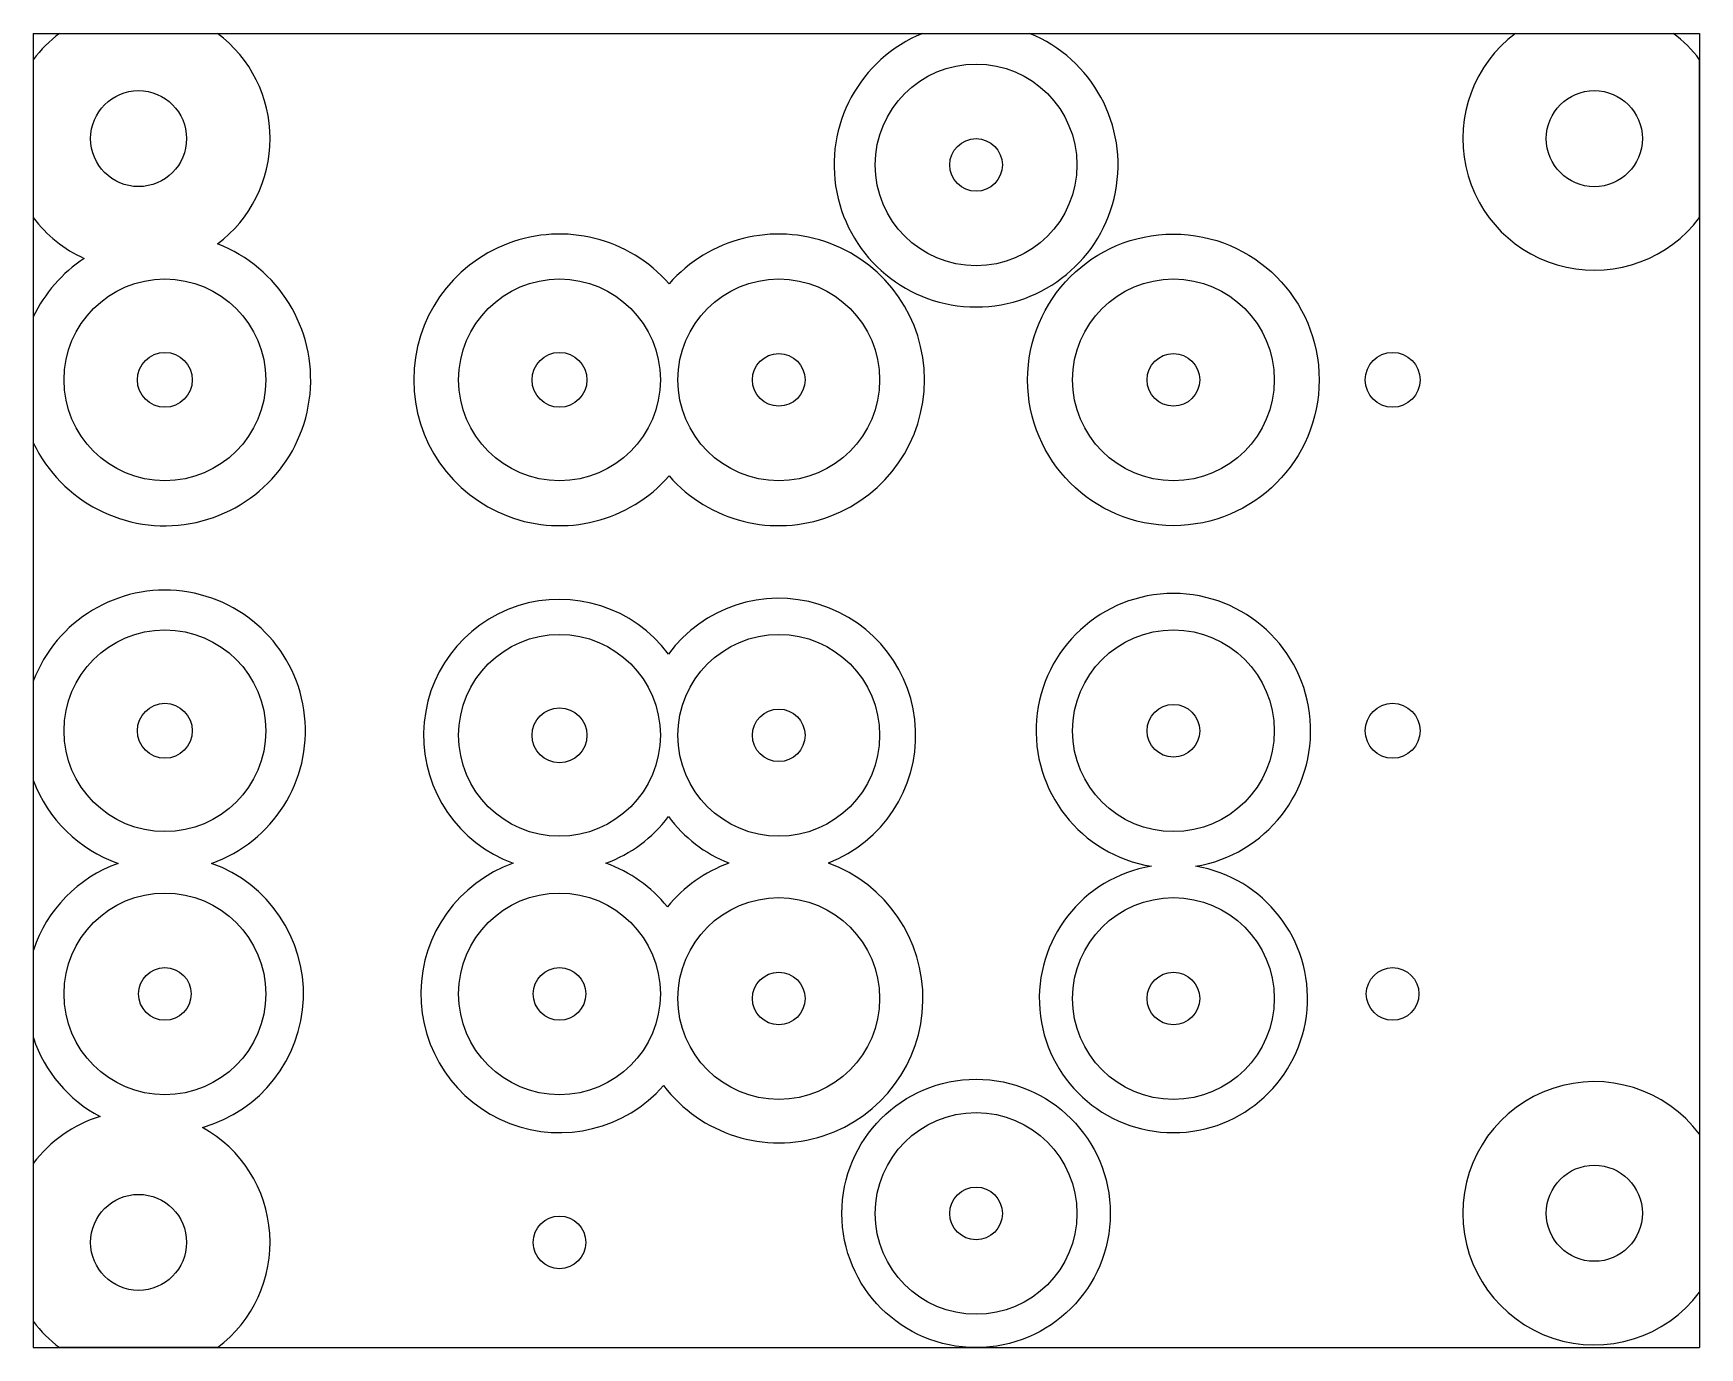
# Model space of a CAD drawing. Header units: inches. Extents: x -2.54 to -0.64, y 0.18 to 1.67.
import ezdxf

# ---------------------------------------------------------------- set-up
doc = ezdxf.new("R2010")
doc.units = ezdxf.units.IN
doc.header["$MEASUREMENT"] = 0

msp = doc.modelspace()

# ---------------------------------------------------------------- linework, layer by layer
at = {"color": 7, "linetype": 'Continuous'}
for p, q in [((-2.5411, 1.6734), (-0.6411, 1.6734)), ((-2.5411, 1.6734), (-2.5411, 0.1752)), ((-2.5111, 1.6734), (-2.3311, 1.6734)), ((-1.527, 1.6734), (-1.4052, 1.6734)), ((-1.4867, 1.6734), (-1.4455, 1.6734)), ((-0.8511, 1.6734), (-0.6711, 1.6734)), ((-0.6411, 1.6734), (-0.6411, 0.1752)), ((-2.5411, 1.6434), (-2.5411, 1.4634)), ((-0.6411, 1.4634), (-0.6411, 1.6434)), ((-2.5411, 1.3501), (-2.5411, 1.2067)), ((-0.641, 1.3664), (-0.6411, 1.3664)), ((-0.641, 1.2984), (-0.6411, 1.2984)), ((-0.641, 1.0284), (-0.6411, 1.0284)), ((-0.641, 0.9604), (-0.6411, 0.9604)), ((-2.5411, 0.9349), (-2.5411, 0.822)), ((-2.5411, 0.6284), (-2.5411, 0.5284)), ((-0.6411, 0.4184), (-0.6411, 0.2384)), ((-2.5411, 0.3852), (-2.5411, 0.2052)), ((-2.5411, 0.1752), (-0.6411, 0.1752)), ((-2.3311, 0.1752), (-2.5111, 0.1752))]:
    msp.add_line(p, q, dxfattribs=at)
for centre, radius in [((-1.4661, 1.5234), 0.115), ((-2.4211, 1.5534), 0.0547), ((-0.7611, 1.5534), 0.0548), ((-1.4661, 1.5234), 0.03), ((-1.2411, 1.2784), 0.1662), ((-2.3911, 1.2784), 0.115), ((-1.9411, 1.2784), 0.115), ((-1.6911, 1.2784), 0.115), ((-1.2411, 1.2784), 0.115), ((-2.3911, 1.2784), 0.0313), ((-1.9411, 1.2784), 0.0313), ((-1.6911, 1.2784), 0.03), ((-1.2411, 1.2784), 0.03), ((-0.9911, 1.2784), 0.0313), ((-2.3911, 0.8784), 0.115), ((-1.9411, 0.8732), 0.115), ((-1.6911, 0.8732), 0.115), ((-1.2411, 0.8784), 0.115), ((-2.3911, 0.8784), 0.0313), ((-1.9411, 0.8732), 0.0313), ((-1.6911, 0.8732), 0.03), ((-1.2411, 0.8784), 0.03), ((-0.9911, 0.8784), 0.0313), ((-2.3911, 0.5784), 0.115), ((-1.9411, 0.5784), 0.115), ((-1.6911, 0.5732), 0.115), ((-1.2411, 0.5732), 0.115), ((-2.3911, 0.5784), 0.03), ((-1.9411, 0.5784), 0.03), ((-0.9911, 0.5784), 0.03), ((-1.6911, 0.5732), 0.03), ((-1.2411, 0.5732), 0.03), ((-1.4661, 0.3282), 0.153), ((-1.4661, 0.3282), 0.115), ((-0.7611, 0.3284), 0.0548), ((-2.4211, 0.2952), 0.0547), ((-1.4661, 0.3282), 0.03), ((-1.9411, 0.2952), 0.03)]:
    msp.add_circle(centre, radius, dxfattribs=at)
for centre, radius, start, end in [((-2.4211, 1.5534), 0.15, 126.8699, 143.13), ((-2.4211, 1.5534), 0.15, 306.8926, 53.1301), ((-1.4661, 1.5234), 0.1619, 112.0856, 67.9144), ((-0.7611, 1.5534), 0.15, 126.8699, 323.1302), ((-0.7611, 1.5534), 0.15, 36.8698, 53.1301), ((-2.4211, 1.5534), 0.15, 216.87, 245.5591), ((-1.9411, 1.2784), 0.1662, 41.2442, 318.7558), ((-1.6911, 1.2784), 0.1662, 221.2442, 138.7558), ((-2.3911, 1.2784), 0.1663, 205.5499, 68.8279), ((-2.3911, 1.2784), 0.1663, 123.6237, 154.4501), ((-2.3911, 0.8784), 0.1603, 289.431, 159.3764), ((-1.9411, 0.8732), 0.155, 36.7284, 250.0639), ((-1.6911, 0.8732), 0.1562, 291.3034, 143.5972), ((-1.2411, 0.8784), 0.1565, 279.2408, 260.7592), ((-2.3911, 0.8784), 0.1603, 200.6236, 250.569), ((-1.9411, 0.8732), 0.155, 289.9361, 323.2716), ((-1.6911, 0.8732), 0.1562, 216.4028, 248.6966), ((-2.3911, 0.5784), 0.1581, 109.7064, 161.5605), ((-2.3911, 0.5784), 0.1581, 285.7561, 70.2936), ((-1.9411, 0.5784), 0.1581, 109.5315, 318.6622), ((-1.9411, 0.5784), 0.1581, 38.9383, 70.4685), ((-1.6911, 0.5732), 0.1645, 217.0761, 69.8218), ((-1.6911, 0.5732), 0.1645, 110.1782, 140.5244), ((-1.2411, 0.5732), 0.1529, 99.4591, 80.5409), ((-2.3911, 0.5784), 0.1581, 198.4395, 242.1523), ((-0.7611, 0.3284), 0.15, 36.8698, 323.1302), ((-2.4211, 0.2952), 0.15, 107.0019, 143.13), ((-2.4211, 0.2952), 0.15, 306.8699, 60.9064), ((-2.4211, 0.2952), 0.15, 216.87, 233.1301)]:
    msp.add_arc(centre, radius, start, end, dxfattribs=at)

doc.saveas('drawing.dxf')
